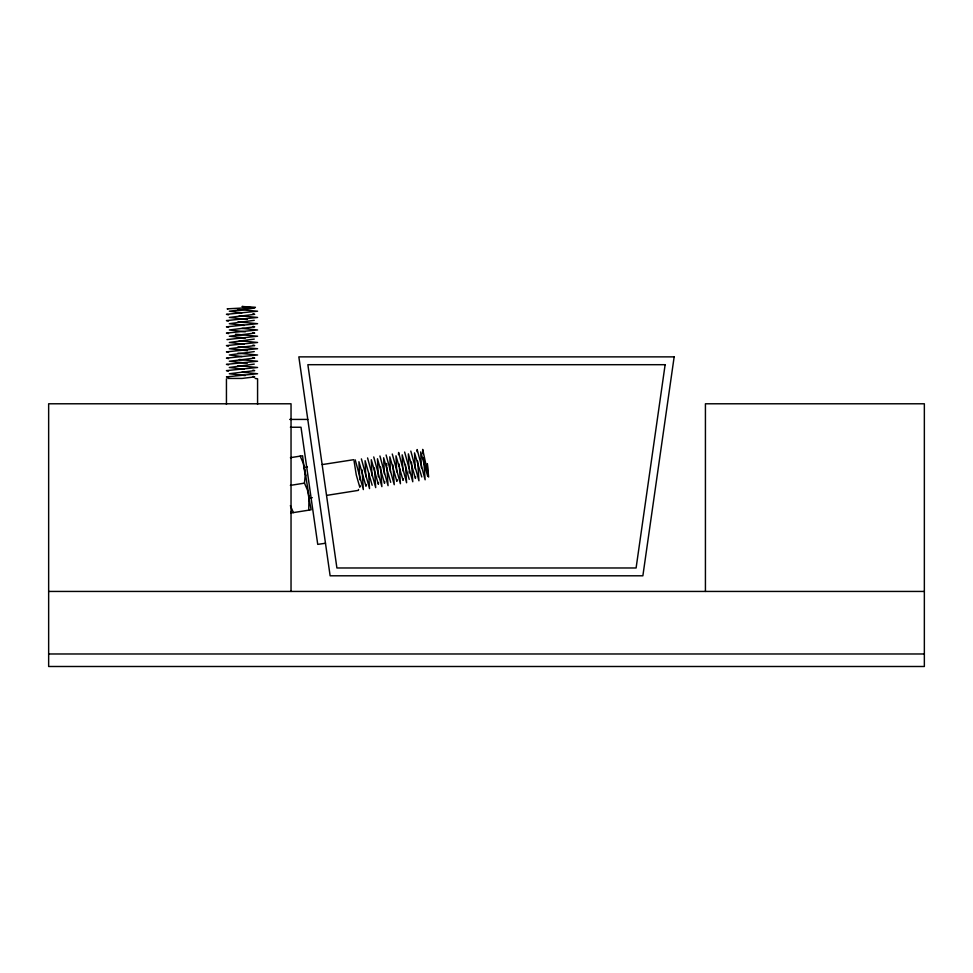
<?xml version="1.0" encoding="UTF-8"?>
<svg xmlns="http://www.w3.org/2000/svg" width="973" height="973" viewBox="0 0 973 973"><rect width="100%" height="100%" fill="white"/><g stroke="black" fill="none" stroke-linecap="round" stroke-linejoin="round"><path stroke-width="1.46" d="M398.444 454.61L398.638 452.469L406.592 482.742L405.449 464.437M416.979 451.679L417.162 449.538L425.128 479.798L423.9 461.53M360.059 485.466L359.803 487.218L356.276 474.946L354.063 460.995M366.237 484.481L365.982 486.245L358.928 461.689L359.767 479.774M378.594 482.523L378.339 484.286L371.285 459.73L371.978 475.785M384.761 481.55L384.517 483.313L377.463 458.757L378.302 476.843M397.118 479.592L396.875 481.355L389.82 456.799L390.428 471.747M403.296 478.619L403.053 480.37L395.999 455.814L396.692 471.869M415.653 476.661L415.41 478.412L408.356 453.856L408.964 468.816M290.842 512.09L290.988 512.978L311.129 509.791L307.468 490.088L304.464 483.143L305.169 475.615L302.567 455.753L290.404 457.675M308.745 510.168L309 496.279M355.218 459.888L363.343 489.589L362.078 469.947M361.384 458.903L369.521 488.604L368.633 472.987M367.563 457.93L375.7 487.631L374.435 467.989M373.741 456.945L381.878 486.646L380.613 467.004M379.92 455.972L388.057 485.673L386.913 467.368M386.099 454.999L394.235 484.7L392.97 465.058M392.277 454.014L400.414 483.715L399.526 468.098M404.634 452.056L412.771 481.757L411.506 462.114M410.813 451.083L418.949 480.784L417.685 461.141M421.771 476.965L414.534 452.883L415.228 468.925M307.395 466.918L304.415 467.393L309.292 498.152L312.26 497.677M322.258 464.571L353.746 459.694M290.38 485.381L304.464 483.143M327.123 495.318L358.344 490.38L358.575 489.431M325.481 543.262L317.733 544.369L301.01 427.244L290.392 427.244M227.877 378.436L242.009 378.436L254.683 376.879L252.98 376.356M255.157 378.436L257.577 378.813L257.577 404.403M289.699 419.424L307.784 419.424M48.65 591.438L924.35 591.438M48.65 653.978L924.35 653.978M238.008 309.499L257.577 311.202L226.441 314.328L228.521 314.851M239.322 315.714L257.577 317.453L226.441 320.579L228.521 321.102M237.971 321.881L257.577 323.705L226.441 326.831L228.521 327.354M242.009 328.4L257.577 329.969L226.441 333.094L228.521 333.617M239.322 340.732L257.577 342.472L226.441 345.597L228.521 346.12M237.971 346.899L257.577 348.723L226.441 351.861L228.521 352.372M237.971 353.163L257.577 354.987L226.441 358.113L228.521 358.636M239.322 359.499L257.577 361.238L226.441 364.364L228.521 364.887M237.971 365.666L257.577 367.49L226.441 370.616L228.521 371.139M242.009 372.185L257.577 373.754L226.441 376.879L228.521 377.402M235.478 334.226L257.577 336.22L226.964 339.601M242.009 312.759L229.324 311.202L254.683 308.076L242.009 306.507L255.413 307.286L227.159 308.855L227.779 309.013M244.199 325.444L229.324 323.705L254.257 320.324M245.293 331.793L229.324 329.969L254.683 326.831L252.992 326.32M245.293 338.045L229.324 336.22L254.683 333.094L252.992 332.571M244.199 344.211L229.324 342.472L254.257 339.091M242.009 356.544L229.324 354.987L254.257 351.594M244.199 369.229L229.324 367.49L254.257 364.109M245.281 375.578L229.324 373.754L254.683 370.616L252.98 370.105M247.324 319.448L229.324 317.453L254.683 314.328L252.992 313.805M247.324 350.73L229.324 348.723L254.683 345.597L252.992 345.074M247.324 363.233L229.324 361.238L254.683 358.113L252.992 357.59M409.232 479.397L402.177 454.841L402.871 470.883M390.696 482.328L383.642 457.772L384.335 473.827M372.16 485.259L365.106 460.703L365.799 476.758M300.183 456.13L303.187 463.075L305.753 475.773M290.368 505.656L293.384 512.601M423.462 457.942L423.741 460.217M422.975 453.807L422.732 451.496M399.149 464.072L399.404 466.748M386.573 463.525L386.792 466.031M421.406 467.952L420.713 451.898L427.767 476.454L427.329 463.695L428.643 477.05L422.683 449.392L422.708 451.192M409.122 470.932L409.268 472.975M705.425 591.438L705.425 403.783L924.35 403.783L924.35 666.493L48.65 666.493L48.65 403.783L291.036 403.783L291.036 591.438M226.441 378.813L226.441 404.403M665.131 364.693L636.099 567.977L336.901 567.977L307.869 364.693L665.131 364.693M674.155 356.872L642.873 575.797L330.127 575.797L298.845 356.872L674.155 356.872"/></g></svg>
